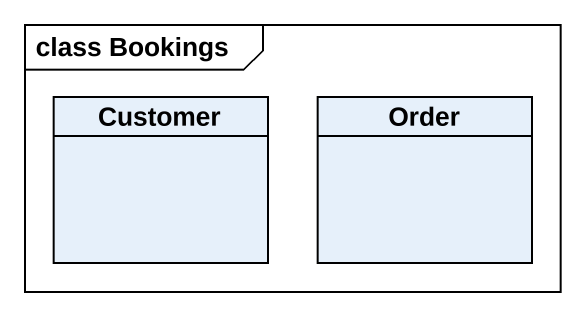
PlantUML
@startuml
mainframe class Bookings
hide circle
hide empty members
class Customer
class Order
@enduml
